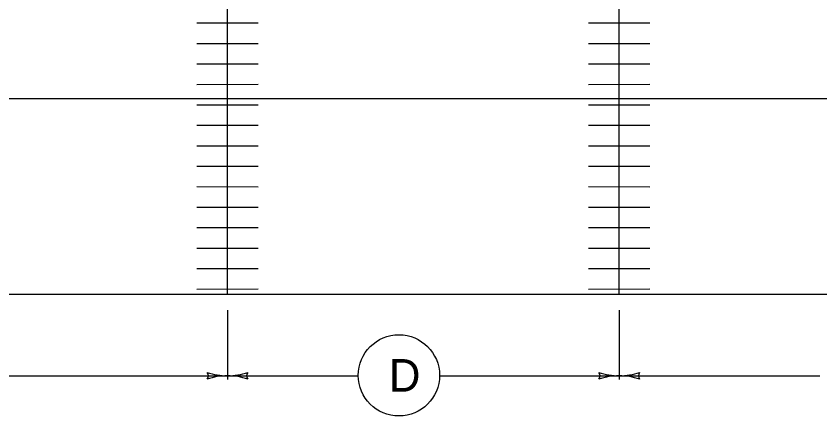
# Model space of a CAD drawing. Extents: x 1007 to 1035.5, y 1000.5 to 1021.5.
# Drawn here: x 1013.163 to 1018.088, y 1010.955 to 1013.408 of the extents above; entities that cross this region are included whole.
import ezdxf

# ---------------------------------------------------------------- set-up
doc = ezdxf.new("R2010")
doc.units = 0
doc.layers.add('Level 1', color=7, linetype='Continuous')

msp = doc.modelspace()

# ---------------------------------------------------------------- linework, layer by layer
at = {"layer": 'Level 1'}
for p, q in [((1014.4587, 1011.7016), (1014.4586, 1013.9928)), ((1016.8587, 1011.7016), (1016.8586, 1013.9928)), ((1014.2704, 1013.3654), (1014.6469, 1013.3654)), ((1016.6704, 1013.3654), (1017.0469, 1013.3654)), ((1014.2705, 1013.2399), (1014.647, 1013.2399)), ((1016.6705, 1013.2399), (1017.047, 1013.2399)), ((1014.2704, 1013.1143), (1014.6469, 1013.1144)), ((1016.6704, 1013.1143), (1017.0469, 1013.1144)), ((1014.2704, 1012.9889), (1014.6469, 1012.989)), ((1016.6704, 1012.9889), (1017.0469, 1012.989)), ((1012.1931, 1012.9016), (1021.7798, 1012.9016)), ((1014.2705, 1012.8634), (1014.6471, 1012.8635)), ((1016.6705, 1012.8634), (1017.0471, 1012.8635)), ((1014.2704, 1012.7379), (1014.647, 1012.7378)), ((1016.6704, 1012.7379), (1017.047, 1012.7378)), ((1014.2704, 1012.6124), (1014.6469, 1012.6123)), ((1016.6704, 1012.6124), (1017.0469, 1012.6123)), ((1014.2704, 1012.4869), (1014.647, 1012.4868)), ((1016.6704, 1012.4869), (1017.047, 1012.4868)), ((1014.2704, 1012.3614), (1014.647, 1012.3613)), ((1016.6704, 1012.3614), (1017.047, 1012.3613)), ((1014.2705, 1012.2359), (1014.6469, 1012.2359)), ((1016.6705, 1012.2359), (1017.0469, 1012.2359)), ((1014.2705, 1012.1103), (1014.647, 1012.1104)), ((1016.6705, 1012.1103), (1017.047, 1012.1104)), ((1014.2704, 1011.9848), (1014.6469, 1011.9849)), ((1016.6704, 1011.9848), (1017.0469, 1011.9849)), ((1014.2705, 1011.8593), (1014.6469, 1011.8593)), ((1016.6705, 1011.8593), (1017.0469, 1011.8593)), ((1014.2705, 1011.7338), (1014.6471, 1011.7339)), ((1016.6705, 1011.7338), (1017.0471, 1011.7339)), ((1007.6459, 1011.7016), (1023.6135, 1011.7016)), ((1014.4587, 1011.6033), (1014.4587, 1011.1793)), ((1016.8587, 1011.6033), (1016.8587, 1011.1793)), ((1012.9498, 1011.2016), (1014.4587, 1011.2016)), ((1014.4587, 1011.2016), (1015.2601, 1011.2016)), ((1015.7578, 1011.2016), (1016.8587, 1011.2016)), ((1016.8587, 1011.2016), (1018.0877, 1011.2016))]:
    msp.add_line(p, q, dxfattribs=at)
msp.add_circle((1015.5089, 1011.2043), 0.2489, dxfattribs=at)
for centre, radius, start, end in [((1014.31, 1011.2016), 0.0313, 318.7746, 40.8913), ((1014.4587, 1011.5925), 0.3909, 251.3472, 269.9939), ((1014.4587, 1011.5925), 0.3909, 270, 288.6688), ((1014.6073, 1011.2015), 0.0313, 138.7746, 220.8913), ((1016.71, 1011.2016), 0.0313, 318.7746, 40.8913), ((1016.8587, 1011.5925), 0.3909, 251.3472, 269.9939), ((1016.8587, 1011.5925), 0.3909, 270, 288.6688), ((1017.0073, 1011.2015), 0.0313, 138.7746, 220.8913), ((1014.4587, 1010.8106), 0.3909, 90, 108.6688), ((1014.4587, 1011.5925), 0.3909, 269.9878, 270), ((1014.4587, 1010.8106), 0.3909, 89.9878, 90), ((1014.4587, 1010.8106), 0.3909, 71.3472, 89.9939), ((1016.8587, 1010.8106), 0.3909, 90, 108.6688), ((1016.8587, 1011.5925), 0.3909, 269.9878, 270), ((1016.8587, 1010.8106), 0.3909, 89.9878, 90), ((1016.8587, 1010.8106), 0.3909, 71.3472, 89.9939)]:
    msp.add_arc(centre, radius, start, end, dxfattribs=at)

# ---------------------------------------------------------------- texts
msp.add_text('D', height=0.2, dxfattribs=at).set_placement((1015.4475, 1011.1043))

doc.saveas('drawing.dxf')
